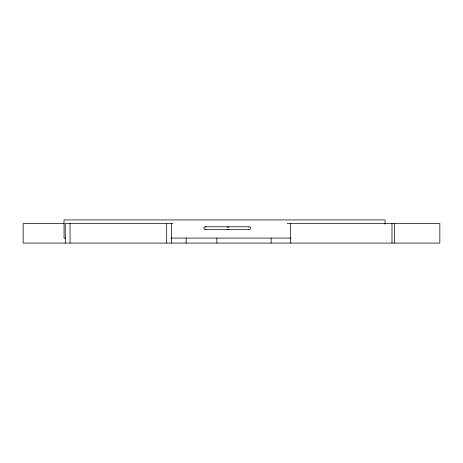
<?xml version="1.0" encoding="UTF-8"?>
<svg xmlns="http://www.w3.org/2000/svg" width="463" height="463" viewBox="0 0 463 463"><rect width="100%" height="100%" fill="white"/><g stroke="black" fill="none" stroke-linecap="round" stroke-linejoin="round"><path stroke-width="0.69" d="M227.067 227.2L228.78 226.992M228.763 229.451L227.339 229.44M205.96 229.451C203.905 230.615 202.898 226.772 205.265 226.795L248.59 226.795M64.149 223.588L23.15 223.588L23.15 243.087L439.85 243.087L439.85 223.588L287.193 223.588M172.803 223.588L65.242 223.588L65.242 243.087M205.242 229.636L248.614 229.636M65.445 238.08L64.039 238.08L64.039 219.913L385.042 219.913L385.042 224.104M170.876 238.08L291.048 238.08M205.265 226.795L205.977 226.992M394.65 223.588L394.65 243.087M391.993 223.588L391.993 243.087M290.608 223.588L290.608 243.087M271.144 238.034L271.144 243.087M216.84 238.034L216.84 243.087M186.12 238.034L186.12 243.087M171.437 223.588L171.437 243.087M166.68 223.588L166.68 243.087M70.058 223.588L70.058 243.087M248.509 226.992A1.418 1.412 -90 0 1 250.639 228.201A1.418 1.412 -90 0 1 248.533 229.451"/></g></svg>
